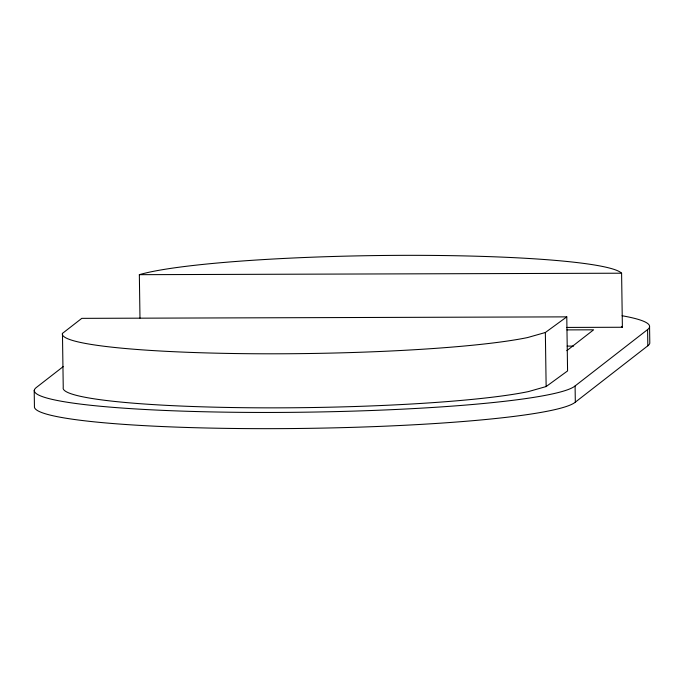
<?xml version="1.0" encoding="UTF-8"?>
<svg xmlns="http://www.w3.org/2000/svg" width="684" height="684" viewBox="0 0 684 684"><rect width="100%" height="100%" fill="white"/><g stroke="black" fill="none" stroke-linecap="round" stroke-linejoin="round"><path stroke-width="1.03" d="M62.458 333.39L81.798 318.351L566.779 316.872L567.575 370.925L546.14 386.554L528.45 391.581A245.274 22.897 -0.8 0 1 248.779 407.749A245.274 22.897 -0.8 0 1 63.244 387.443L62.458 333.39A245.274 22.897 -0.8 0 0 247.993 353.696A245.274 22.897 -0.8 0 0 527.655 337.537L545.353 332.501L566.779 316.872M63.202 366.615L36.218 387.589A271.471 25.342 -0.8 0 0 272.617 412.452A271.471 25.342 -0.8 0 0 575.09 385.947L647.594 329.585A271.471 25.342 -0.8 0 0 622.089 315.752M566.788 350.678L593.618 329.816L566.942 329.893M34.2 390.273L34.439 406.484A271.471 25.342 -0.8 0 0 287.015 428.586A271.471 25.342 -0.8 0 0 575.321 402.158L647.825 345.796A271.471 25.342 -0.8 0 0 649.8 343.12L649.561 326.909M139.981 318.128L139.348 274.677L621.594 273.207L622.389 327.26L566.908 327.431M567.181 346.113L573.585 346.095M647.594 329.585L647.825 345.796M575.09 385.947L575.321 402.158M545.353 332.501L546.14 386.554M621.405 326.405A248.301 23.179 -0.8 0 1 622.389 327.26M139.348 274.677A248.301 23.179 -0.8 0 1 404.406 255.337A248.301 23.179 -0.8 0 1 621.594 273.207"/></g></svg>
